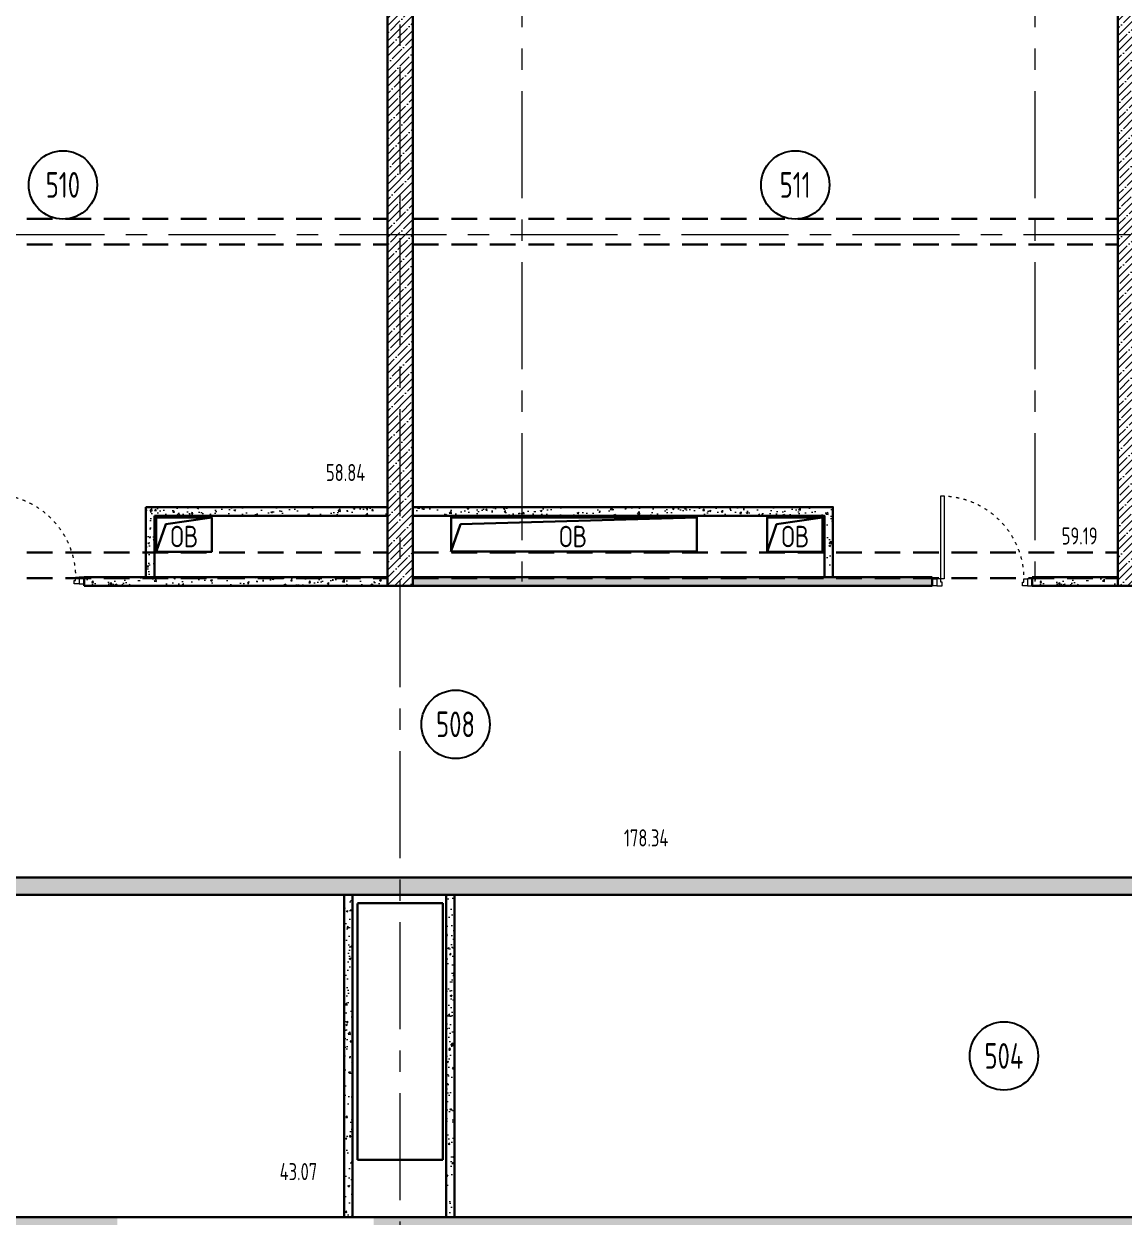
# Model space of a CAD drawing. Header units: millimetres. Extents: x -8689834 to 9419935, y 0 to 135940.
# Drawn here: x 359298 to 372167, y 71196 to 85151 of the extents above; entities that cross this region are included whole.
import ezdxf
from ezdxf import colors
from ezdxf.entities.mleader import LeaderData, LeaderLine
from ezdxf.enums import TextEntityAlignment as Align
from ezdxf.math import Vec2, Vec3

# ---------------------------------------------------------------- set-up
doc = ezdxf.new("R2010")
doc.units = ezdxf.units.MM
doc.header["$MEASUREMENT"] = 0
for name, pattern in [('ACAD_ISO03W100', [30, 12, -18]), ('ADSK_Штриховая_ш2 п1', [3, 2, -1]), ('CENTER', [2, 1.25, -0.25, 0.25, -0.25]), ('HIDDEN', [6, 4, -2])]:
    doc.linetypes.add(name, pattern=pattern)
doc.layers.get('0').update_dxf_attribs({"color": 250, "lineweight": 9})
for name, color, linetype, lineweight in [('АР_Двери', 175, 'Continuous', 18), ('АР_Маркер экспликации', 239, 'Continuous', 13), ('АР_Номер помещения', 1, 'Continuous', 25), ('АР_Оси', 7, 'Continuous', 9), ('АР_Отметки', 250, 'Continuous', 15), ('АР_Перегородки газоблок', 165, 'Continuous', 30), ('АР_Перегородки газоблок_Штрих', 165, 'Continuous', 5), ('АР_Помещения_площадь', 19, 'Continuous', 9), ('АР_Сущ Несущая стена', 216, 'Continuous', 30), ('АР_Утеплитель', 154, 'Continuous', 9), ('АР_Штриховка монолит', 250, 'Continuous', 9), ('М_проемы ОВ 4-5эт', 172, 'Continuous', 30)]:
    doc.layers.add(name, color=color, linetype=linetype, lineweight=lineweight)
doc.layers.add('АР_Отверстия', color=251, linetype='Continuous')
doc.layers.add('М_выходы на кровлю', color=1, linetype='Continuous')
doc.layers.add('Ригели', color=4, linetype='ADSK_Штриховая_ш2 п1', lineweight=30, true_color=0x00ffff)
doc.layers.get('0').freeze()
doc.styles.add('ICOCPEUR', font='isocpeur.ttf')
doc.styles.add('ISOCPEUR', font='isocpeur.ttf', dxfattribs={"width": 0.7})
doc.styles.get("Standard").update_dxf_attribs({"font": 'isocpeur.ttf', "width": 0.7})
pattern_1 = [(50, (0, 0), (215.178055, -18.82564), [22.5, -247.5]), (355, (0, 0), (-41.6254, 225.65764), [18, -198]), (100.451444, (17.93, -1.57), (173.55265, 206.832), [19.12206, -210.34263]), (46.1842, (0, 60), (320.1724, -49.65578), [33.75, -371.25]), (96.63564, (26.68, 55.86), (280.39858, 292.23558), [28.6831, -315.51413]), (351.18416, (0, 60), (280.39858, 292.23558), [27, -297]), (21, (30, 45), (179.072116, -120.78567), [22.5, -247.5]), (326, (30, 45), (72.9946, 217.54501), [18, -198]), (71.451445, (44.92, 34.93), (252.06671, 96.75935), [19.12206, -210.34263]), (37.5, (0, 0), (3.647957, 99.868156), [0, -195.6, 0, -201, 0, -198.75]), (7.5, (0, 0), (78.92086, 118.323514), [0, -114.6, 0, -191.1, 0, -75.75]), (327.5, (-66.9, 0), (160.14673, -6.766462), [0, -75, 0, -234, 0, -310.5]), (317.5, (-96.9, 0), (174.95585, 30.031495), [0, -97.5, 0, -155.4, 0, -220.5])]

# ---------------------------------------------------------------- blocks, each defined once
blk = doc.blocks.new('_DotSmall')
at = {"color": 0, "linetype": 'ByBlock', "const_width": 0.5}
blk.add_lwpolyline([(-0.0625, 0, 1), (0.0625, 0, 1)], format="xyb", close=True, dxfattribs=at)
blk = doc.blocks.new('*U567')
for points in [[(0, 0), (0, -80), (55, -80), (55, 0), (0, 0)], [(55, -80), (55, 0), (115, 0), (115, -40), (100, -40), (100, -80), (55, -80)], [(1115, -80), (1115, 0), (1055, 0), (1055, -40), (1070, -40), (1070, -80), (1115, -80)], [(1170, 0), (1170, -80), (1115, -80), (1115, 0), (1170, 0)]]:
    blk.add_lwpolyline(points)
blk.add_lwpolyline([(100, -80), (100, -1050), (140, -1050), (140, -80)], close=True)
at = {"linetype": 'ACAD_ISO03W100', "ltscale": 3}
blk.add_arc((100, -80), 970, 270, 0, dxfattribs=at)
blk = doc.blocks.new('*U1823')
at = {"layer": 'АР_Номер помещения', "color": 7}
blk.add_circle((-18535, 1519), 400, dxfattribs=at)
at = {"layer": 'АР_Номер помещения', "color": 7, "style": 'ISOCPEUR', "width": 0.7}
blk.add_attdef('НОМЕР_ПОМЕЩЕНИЯ', text='', height=300, dxfattribs=at).set_placement((-18535, 1519), align=Align.MIDDLE_CENTER)
at = {"layer": 'АР_Помещения_площадь', "color": 7, "lineweight": 30, "width": 0.7, "flags": 104}
blk.add_attdef('ИМЯ_ПОМЕЩЕНИЯ', text='', height=100, dxfattribs=at).set_placement((158, 1217), align=Align.MIDDLE_CENTER)
blk = doc.blocks.new('*U1824')
at = {"layer": 'АР_Номер помещения', "color": 7}
blk.add_circle((-19878, 1601), 400, dxfattribs=at)
at = {"layer": 'АР_Номер помещения', "color": 7, "style": 'ISOCPEUR', "width": 0.7}
blk.add_attdef('НОМЕР_ПОМЕЩЕНИЯ', text='', height=300, dxfattribs=at).set_placement((-19878, 1601), align=Align.MIDDLE_CENTER)
at = {"layer": 'АР_Помещения_площадь', "color": 7, "lineweight": 30, "width": 0.7, "flags": 104}
blk.add_attdef('ИМЯ_ПОМЕЩЕНИЯ', text='', height=100, dxfattribs=at).set_placement((158, 1217), align=Align.MIDDLE_CENTER)
blk = doc.blocks.new('*U1827')
at = {"layer": 'АР_Номер помещения', "color": 7}
blk.add_circle((3997, 5179), 400, dxfattribs=at)
at = {"layer": 'АР_Номер помещения', "color": 7, "style": 'ISOCPEUR', "width": 0.7}
blk.add_attdef('НОМЕР_ПОМЕЩЕНИЯ', text='', height=300, dxfattribs=at).set_placement((3997, 5179), align=Align.MIDDLE_CENTER)
at = {"layer": 'АР_Помещения_площадь', "color": 7, "lineweight": 30, "width": 0.7, "flags": 104}
blk.add_attdef('ИМЯ_ПОМЕЩЕНИЯ', text='', height=100, dxfattribs=at).set_placement((158, 1217), align=Align.MIDDLE_CENTER)
blk = doc.blocks.new('*U1829')
at = {"layer": 'АР_Номер помещения', "color": 7}
blk.add_circle((-13301, 403), 400, dxfattribs=at)
at = {"layer": 'АР_Номер помещения', "color": 7, "style": 'ISOCPEUR', "width": 0.7}
blk.add_attdef('НОМЕР_ПОМЕЩЕНИЯ', text='', height=300, dxfattribs=at).set_placement((-13301, 403), align=Align.MIDDLE_CENTER)
at = {"layer": 'АР_Помещения_площадь', "color": 7, "lineweight": 30, "width": 0.7, "flags": 104}
blk.add_attdef('ИМЯ_ПОМЕЩЕНИЯ', text='', height=100, dxfattribs=at).set_placement((158, 1217), align=Align.MIDDLE_CENTER)
blk = doc.blocks.new('*U1828')
at = {"layer": 'АР_Номер помещения', "color": 7}
blk.add_circle((-13301, 403), 400, dxfattribs=at)
at = {"layer": 'АР_Номер помещения', "color": 7, "style": 'ISOCPEUR', "width": 0.7}
blk.add_attdef('НОМЕР_ПОМЕЩЕНИЯ', text='', height=300, dxfattribs=at).set_placement((-13301, 403), align=Align.MIDDLE_CENTER)
at = {"layer": 'АР_Помещения_площадь', "color": 7, "lineweight": 30, "width": 0.7, "flags": 104}
blk.add_attdef('ИМЯ_ПОМЕЩЕНИЯ', text='', height=100, dxfattribs=at).set_placement((158, 1217), align=Align.MIDDLE_CENTER)

msp = doc.modelspace()

# ---------------------------------------------------------------- hatches: boundary and pattern name
at = {"layer": 'АР_Перегородки газоблок_Штрих', "ltscale": 100}
h = msp.add_hatch(dxfattribs=at)
h.set_pattern_fill('AR-CONC', color=256, scale=30)
h.set_pattern_definition([(50, (120997.43, 90), (215.17805, -18.82564), [22.5, -247.5]), (355, (120997.43, 90), (-41.6254, 225.65764), [18, -198]), (100.45144, (121015.36, 88.43), (173.55265, 206.832), [19.12206, -210.34263]), (46.1842, (120997.43, 150), (320.1724, -49.65578), [33.75, -371.25]), (96.63564, (121024.1, 145.86), (280.3986, 292.23558), [28.6831, -315.51413]), (351.18416, (120997.43, 150), (280.3986, 292.2356), [27, -297]), (21, (121027.43, 135), (179.07212, -120.78567), [22.5, -247.5]), (326, (121027.43, 135), (72.9946, 217.54501), [18, -198]), (71.451445, (121042.35, 124.93), (252.06671, 96.75935), [19.12206, -210.34263]), (37.5, (120997.43, 90), (3.647957, 99.868156), [0, -195.6, 0, -201, 0, -198.75]), (7.5, (120997.43, 90), (78.92086, 118.323514), [0, -114.6, 0, -191.1, 0, -75.75]), (327.5, (120930.53, 90), (160.14673, -6.766462), [0, -75, 0, -234, 0, -310.5]), (317.5, (120900.53, 90), (174.95585, 30.031495), [0, -97.5, 0, -155.4, 0, -220.5])])
h.paths.add_polyline_path([(363549.6, 79398.5), (363549.6, 79498.5), (360725.9, 79498.5), (360725.9, 78690.3), (360825.9, 78690.3), (360825.9, 79398.5)])
h = msp.add_hatch(dxfattribs=at)
h.set_pattern_fill('AR-CONC', color=256, scale=30)
h.set_pattern_definition([(50, (150275.87, 90), (215.17805, -18.82564), [22.5, -247.5]), (355, (150275.87, 90), (-41.6254, 225.65764), [18, -198]), (100.45144, (150293.8, 88.43), (173.55265, 206.832), [19.12206, -210.34263]), (46.1842, (150275.87, 150), (320.1724, -49.65578), [33.75, -371.25]), (96.63564, (150302.55, 145.86), (280.3986, 292.2356), [28.6831, -315.51413]), (351.18416, (150275.87, 150), (280.3986, 292.2356), [27, -297]), (21, (150305.87, 135), (179.07212, -120.78567), [22.5, -247.5]), (326, (150305.87, 135), (72.9946, 217.54501), [18, -198]), (71.45144, (150320.8, 124.93), (252.06671, 96.75935), [19.12206, -210.34263]), (37.5, (150275.87, 90), (3.647957, 99.868156), [0, -195.6, 0, -201, 0, -198.75]), (7.5, (150275.87, 90), (78.92086, 118.323514), [0, -114.6, 0, -191.1, 0, -75.75]), (327.5, (150208.97, 90), (160.14673, -6.766462), [0, -75, 0, -234, 0, -310.5]), (317.5, (150178.97, 90), (174.95585, 30.031495), [0, -97.5, 0, -155.4, 0, -220.5])])
h.paths.add_polyline_path([(368761, 79498.5), (363849.5, 79498.5), (363849.5, 79398.5), (368661, 79398.5), (368661, 78680.3), (368761, 78680.3)])
h.paths.add_polyline_path([(364097.6, 79488.5), (363849.5, 79388.5)], flags=16)
h = msp.add_hatch(dxfattribs=at)
h.set_pattern_fill('AR-CONC', color=256, scale=30)
h.set_pattern_definition([(50, (17422.5, 3584.68), (215.178055, -18.82564), [22.5, -247.5]), (355, (17422.5, 3584.68), (-41.6254, 225.65764), [18, -198]), (100.451444, (17440.43, 3583.11), (173.55265, 206.832), [19.12206, -210.34263]), (46.1842, (17422.5, 3644.68), (320.1724, -49.65578), [33.75, -371.25]), (96.63564, (17449.18, 3640.54), (280.39858, 292.23558), [28.6831, -315.51413]), (351.18416, (17422.5, 3644.68), (280.39858, 292.23558), [27, -297]), (21, (17452.5, 3629.68), (179.07212, -120.78567), [22.5, -247.5]), (326, (17452.5, 3629.68), (72.9946, 217.54501), [18, -198]), (71.451445, (17467.42, 3619.62), (252.06671, 96.75935), [19.12206, -210.34263]), (37.5, (17422.5, 3584.68), (3.647957, 99.868156), [0, -195.6, 0, -201, 0, -198.75]), (7.5, (17422.5, 3584.68), (78.92086, 118.323514), [0, -114.6, 0, -191.1, 0, -75.75]), (327.5, (17355.6, 3584.68), (160.14673, -6.766462), [0, -75, 0, -234, 0, -310.5]), (317.5, (17325.6, 3584.68), (174.95585, 30.031495), [0, -97.5, 0, -155.4, 0, -220.5])])
h.paths.add_polyline_path([(360002.1, 78580.3), (360002.1, 78700.3), (360002.1, 78700.3), (360002.1, 78580.3), (363549.5, 78580.3), (363549.7, 78680.3), (360002.1, 78680.3)])
h = msp.add_hatch(dxfattribs=at)
h.set_pattern_fill('AR-CONC', color=256, scale=30)
h.set_pattern_definition([(50, (21270, 3584.68), (215.178055, -18.82564), [22.5, -247.5]), (355, (21270, 3584.68), (-41.6254, 225.65764), [18, -198]), (100.451444, (21287.93, 3583.11), (173.55265, 206.832), [19.12206, -210.34263]), (46.1842, (21270, 3644.68), (320.1724, -49.65578), [33.75, -371.25]), (96.63564, (21296.68, 3640.54), (280.39858, 292.23558), [28.6831, -315.51413]), (351.18416, (21270, 3644.68), (280.39858, 292.23558), [27, -297]), (21, (21300, 3629.68), (179.07212, -120.78567), [22.5, -247.5]), (326, (21300, 3629.68), (72.9946, 217.54501), [18, -198]), (71.451445, (21314.92, 3619.62), (252.06671, 96.75935), [19.12206, -210.34263]), (37.5, (21270, 3584.68), (3.647957, 99.868156), [0, -195.6, 0, -201, 0, -198.75]), (7.5, (21270, 3584.68), (78.92086, 118.323514), [0, -114.6, 0, -191.1, 0, -75.75]), (327.5, (21203.1, 3584.68), (160.14673, -6.766462), [0, -75, 0, -234, 0, -310.5]), (317.5, (21173.1, 3584.68), (174.95585, 30.031495), [0, -97.5, 0, -155.4, 0, -220.5])])
h.paths.add_polyline_path([(363849.6, 78580.3), (363849.6, 78700.3), (363849.6, 78700.3), (363849.6, 78580.3), (369922.4, 78580.3), (369922.7, 78680.3), (363849.6, 78680.3)])
h = msp.add_hatch(dxfattribs=at)
h.set_pattern_fill('AR-CONC', color=256, scale=30)
h.set_pattern_definition([(50, (28512.92, 3584.68), (215.178055, -18.82564), [22.5, -247.5]), (355, (28512.92, 3584.68), (-41.6254, 225.65764), [18, -198]), (100.451444, (28530.85, 3583.11), (173.55265, 206.832), [19.12206, -210.34263]), (46.1842, (28512.92, 3644.68), (320.1724, -49.65578), [33.75, -371.25]), (96.63564, (28539.6, 3640.54), (280.39858, 292.23558), [28.6831, -315.51413]), (351.18416, (28512.92, 3644.68), (280.39858, 292.23558), [27, -297]), (21, (28542.92, 3629.68), (179.07212, -120.78567), [22.5, -247.5]), (326, (28542.92, 3629.68), (72.9946, 217.54501), [18, -198]), (71.451445, (28557.84, 3619.62), (252.06671, 96.75935), [19.12206, -210.34263]), (37.5, (28512.92, 3584.68), (3.647957, 99.868156), [0, -195.6, 0, -201, 0, -198.75]), (7.5, (28512.92, 3584.68), (78.92086, 118.323514), [0, -114.6, 0, -191.1, 0, -75.75]), (327.5, (28446.02, 3584.68), (160.14673, -6.766462), [0, -75, 0, -234, 0, -310.5]), (317.5, (28416.02, 3584.68), (174.95585, 30.031495), [0, -97.5, 0, -155.4, 0, -220.5])])
h.paths.add_polyline_path([(371092.5, 78580.3), (371092.5, 78680.3), (371092.5, 78580.3), (372094.5, 78580.3), (372094.7, 78680.3), (371092.5, 78680.3)])
h = msp.add_hatch(dxfattribs=at)
h.set_pattern_fill('AR-CONC', color=256, scale=30)
h.set_pattern_definition(pattern_1)
h.paths.add_polyline_path([(363043.1, 71195.7), (363143, 71195.7), (363143.2, 74965.7), (363043.1, 74965.7)])
h = msp.add_hatch(dxfattribs=at)
h.set_pattern_fill('AR-CONC', color=256, scale=30)
h.set_pattern_definition([(50, (18932.51, -1199.96), (215.178055, -18.82564), [22.5, -247.5]), (355, (18932.5, -1199.96), (-41.6254, 225.65764), [18, -198]), (100.451444, (18950.44, -1201.53), (173.55265, 206.832), [19.12206, -210.34263]), (46.1842, (18932.5, -1139.96), (320.1724, -49.65578), [33.75, -371.25]), (96.63564, (18959.2, -1144.1), (280.39858, 292.23558), [28.6831, -315.51413]), (351.18416, (18932.5, -1139.96), (280.39858, 292.23558), [27, -297]), (21, (18962.51, -1154.96), (179.07212, -120.78567), [22.5, -247.5]), (326, (18962.5, -1154.96), (72.9946, 217.54501), [18, -198]), (71.451445, (18977.43, -1165.03), (252.06671, 96.75935), [19.12206, -210.34263]), (37.5, (18932.51, -1199.96), (3.647957, 99.868156), [0, -195.6, 0, -201, 0, -198.75]), (7.5, (18932.51, -1199.96), (78.92086, 118.323514), [0, -114.6, 0, -191.1, 0, -75.75]), (327.5, (18865.61, -1199.96), (160.14673, -6.766462), [0, -75, 0, -234, 0, -310.5]), (317.5, (18835.61, -1199.96), (174.95585, 30.031495), [0, -97.5, 0, -155.4, 0, -220.5])])
h.paths.add_polyline_path([(364237.1, 71195.7), (364337, 71195.7), (364337.2, 74965.7), (364237.1, 74965.7)])
h = msp.add_hatch(dxfattribs=at)
h.set_pattern_fill('AR-CONC', color=256, scale=30)
h.set_pattern_definition(pattern_1)
h.paths.add_polyline_path([(350674.6, 71195.7), (350674.6, 70995.7), (360391.6, 70995.7), (360391.6, 71195.7)])
at = {"layer": 'АР_Утеплитель', "ltscale": 100}
h = msp.add_hatch(dxfattribs=at)
h.set_pattern_fill('ANSI37', color=256, scale=700)
h.set_pattern_definition([(45, (-615542.02, 104359.21), (-61.871843, 61.871843), []), (135, (-615542.02, 104359.21), (-61.871843, -61.871843), [])])
edge = h.paths.add_edge_path(flags=17)
edge.add_line((376939.6, 63505.8), (377089.6, 63505.8))
edge.add_line((377089.6, 63505.8), (377089.6, 66645.7))
edge.add_line((377089.6, 66645.7), (368554.3, 66645.7))
edge.add_arc((363742.1, 66559.2), 4812.9, -3.73457, 1.02993, ccw=False)
edge.add_line((368544.9, 66245.7), (368695.3, 66245.7))
edge.add_arc((363905.3, 66542.7), 4799.2, 356.45146, 359.43836)
edge.add_line((368704.3, 66495.7), (376939.6, 66495.7))
edge.add_line((376939.6, 66495.7), (376939.6, 63505.8))
h.paths.add_polyline_path([(380769.6, 61305.7), (380769.6, 61455.7), (377089.6, 61455.7), (377089.6, 63505.8), (376939.6, 63505.8), (376939.6, 61305.7)], flags=17)
h.paths.add_polyline_path([(380769.6, 61455.7), (380769.6, 61305.7), (384819.6, 61305.7), (384819.6, 54955.7), (398219.6, 54955.7), (398219.6, 64965.7), (391869.6, 64965.7), (391869.6, 82835.7), (381369.6, 82835.7), (381369.6, 86800.7), (346269.6, 86800.7), (346269.6, 82835.7), (341444.4, 82835.7), (341444.4, 82685.7), (346419.6, 82685.7), (346419.6, 86650.7), (381219.6, 86650.7), (381219.6, 82685.7), (391719.6, 82685.7), (391719.6, 64815.7), (398069.6, 64815.7), (398069.6, 55105.7), (384969.6, 55105.7), (384969.6, 61455.7)])
at = {"layer": 'АР_Штриховка монолит', "ltscale": 100}
h = msp.add_hatch(dxfattribs=at)
h.set_pattern_fill('ANSI35', color=256, scale=500)
h.paths.add_polyline_path([(363849.6, 86350.7), (363549.7, 86350.7), (363549.7, 78580.3), (363849.6, 78580.3)])
h = msp.add_hatch(dxfattribs=at)
h.set_pattern_fill('ANSI35', color=256, scale=500)
h.paths.add_polyline_path([(372394.6, 86350.7), (372094.6, 86350.7), (372094.6, 78590.3), (372394.6, 78590.3)])
h = msp.add_hatch(dxfattribs=at)
h.set_pattern_fill('ANSI35', color=256, scale=500)
h.set_pattern_definition([(45, (-3240.6, 3970), (-88.388348, 88.388348), []), (45, (-3152.21, 3970), (-88.388348, 88.388348), [156.25, -31.25, 0, -31.25])])
h.paths.add_polyline_path([(375450.2, 75165.7), (357144, 75167), (357144, 74965.7), (375450.2, 74965.7)])
h = msp.add_hatch(dxfattribs=at)
h.set_pattern_fill('ANSI35', color=256, scale=500)
h.paths.add_polyline_path([(384969.7, 61655.7), (381119.6, 61655.7), (381119.6, 70355.7), (380919.7, 70355.7), (380919.7, 61655.7), (380769.6, 61655.8), (380769.6, 61455.7), (380769.6, 61655.8), (377289.7, 61655.7), (377289.7, 61805.8), (377289.7, 63505.8), (377289.6, 68170.7), (377089.6, 68170.7), (377089.6, 69670.7), (377289.6, 69670.7), (377289.6, 70995.7), (378479.6, 70995.7), (380499.5, 70995.7), (380919.6, 70995.7), (380919.6, 70355.7), (381119.7, 70355.7), (381119.6, 72275.7), (380919.6, 72275.7), (380919.7, 71195.7), (378479.6, 71195.7), (378479.6, 70995.7), (378479.6, 71195.7), (378479.6, 71195.7), (378479.6, 70995.7), (380339.5, 70995.7), (378479.6, 70995.7), (379649.6, 70995.7), (379649.6, 71195.7), (378479.6, 71195.7), (377289.6, 71195.7), (377089.6, 71195.7), (363391.6, 71195.7), (363391.6, 70995.7), (377089.7, 70995.7), (377089.7, 69670.7), (377089.7, 68170.7), (377089.7, 61805.8), (377289.6, 61805.8), (377089.7, 61805.8), (377089.7, 61455.7), (377439.6, 61455.7), (380769.6, 61455.7), (384969.7, 61455.7)])

# ---------------------------------------------------------------- linework, layer by layer
at = {"layer": 'АР_Оси', "linetype": 'CENTER', "ltscale": 1000}
for p, q in [((365124.6, 134363.2), (365124.6, 78630.8)), ((371124.6, 134363.2), (371124.6, 78630.8)), ((363699.6, 53394.4), (363699.6, 87701.9)), ((316990.9, 82685.7), (400588, 82685.7)), ((316990.9, 75165.7), (400588, 75165.7)), ((357144, 75165.7), (375450.2, 75165.7))]:
    msp.add_line(p, q, dxfattribs=at)
at = {"layer": 'АР_Перегородки газоблок', "ltscale": 100}
for p, q in [((363549.6, 79498.5), (360725.9, 79498.5)), ((360725.9, 79498.5), (360725.9, 78680.3)), ((360825.9, 78680.3), (360825.9, 79398.5)), ((360825.9, 79398.5), (363549.6, 79398.5))]:
    msp.add_line(p, q, dxfattribs=at)
for points in [[(363849.5, 79498.5), (368761, 79498.5), (368761, 78680.3)], [(368661, 78680.3), (368661, 79398.5), (363849.5, 79398.5)], [(360002.1, 78580.3), (360002.1, 78680.3)], [(360002.1, 78680.3), (363549.6, 78680.3)], [(363549.6, 78580.3), (360002.1, 78580.3)], [(363849.6, 78680.3), (369922.5, 78680.3)], [(369922.5, 78580.3), (363849.6, 78580.3)], [(369922.5, 78680.3), (369922.5, 78580.3)], [(371092.5, 78580.3), (371092.5, 78680.3)], [(371092.5, 78680.3), (372094.6, 78680.3)], [(372094.6, 78580.3), (371092.5, 78580.3)], [(363043.1, 74965.7), (363043.1, 71195.7)], [(363143.1, 74965.7), (363143.1, 71195.7)], [(364237.1, 74965.7), (364237.1, 71195.7)], [(364337.1, 74965.7), (364337.1, 71195.7)]]:
    msp.add_lwpolyline(points, dxfattribs=at)
at = {"layer": 'АР_Сущ Несущая стена', "ltscale": 100}
for p, q in [((363549.6, 86350.7), (363549.6, 78580.3)), ((363849.6, 86350.7), (363849.5, 78580.3)), ((372094.6, 86350.7), (372094.6, 78590.3)), ((363549.6, 78580.3), (363849.6, 78580.3)), ((372094.6, 78580.3), (372394.6, 78580.3)), ((357144, 75165.7), (375450.2, 75165.7)), ((357144, 74965.7), (375450.2, 74965.7)), ((350674.6, 71195.8), (378479.6, 71195.7))]:
    msp.add_line(p, q, dxfattribs=at)
at = {"layer": 'М_выходы на кровлю', "color": 1, "linetype": 'HIDDEN', "lineweight": 30}
msp.add_lwpolyline([(364199.7, 71865.7), (363199.5, 71865.7), (363199.5, 74865.7), (364199.7, 74865.7)], close=True, dxfattribs=at)
at = {"layer": 'М_проемы ОВ 4-5эт'}
for points in [[(360845.6, 78977.5), (360957.5, 79298.5), (361496, 79378.5)], [(364294.2, 78977.5), (364406.1, 79298.5), (367169.5, 79378.5)], [(367990.6, 78977.5), (368102.5, 79298.5), (368641, 79377.5)]]:
    msp.add_lwpolyline(points, dxfattribs=at)
for points in [[(360845.9, 78977.5), (361496, 78977.5), (361496, 79377.5), (360845.9, 79377.5)], [(364294.5, 78978.5), (367169.5, 78978.5), (367169.5, 79378.5), (364294.5, 79378.5)], [(367990.9, 78977.5), (368641, 78977.5), (368641, 79377.5), (367990.9, 79377.5)]]:
    msp.add_lwpolyline(points, close=True, dxfattribs=at)
at = {"layer": 'Ригели', "color": 6, "linetype": 'ADSK_Штриховая_ш2 п1', "lineweight": 30, "ltscale": 150}
for p, q in [((355284.6, 82870.1), (363549.6, 82870.1)), ((363849.6, 82870.1), (372094.6, 82870.1)), ((355284.6, 82570.1), (363549.6, 82570.1)), ((363849.6, 82570.1), (372094.6, 82570.1)), ((355284.6, 78970.1), (363549.6, 78970.1)), ((363849.5, 78970.1), (372094.6, 78970.1)), ((355284.6, 78670.1), (363549.6, 78670.1)), ((363849.5, 78670.1), (372094.6, 78670.1))]:
    msp.add_line(p, q, dxfattribs=at)

# ---------------------------------------------------------------- block references
at = {"layer": 'АР_Двери', "xscale": -1, "rotation": 180}
for p in [(358832.1, 78600.3), (369922.5, 78580.3)]:
    msp.add_blockref('*U567', p, dxfattribs=at)
at = {"layer": 'АР_Маркер экспликации', "color": 7}
ref = msp.add_blockref('*U1829', (373056.2, 82864.6), dxfattribs=at)
ref.add_attrib('НОМЕР_ПОМЕЩЕНИЯ', '510', dxfattribs={"layer": 'АР_Номер помещения', "color": 7, "height": 300, "style": 'ISOCPEUR', "width": 0.7}).set_placement((359754.9, 83267.3), align=Align.MIDDLE_CENTER)
ref.add_attrib('ПЛОЩАДЬ_ПОМЕЩЕНИЯ', '58.84', dxfattribs={"layer": 'АР_Помещения_площадь', "color": 7, "height": 200, "style": 'ISOCPEUR', "width": 0.7}).set_placement((363291.4, 79903.7), align=Align.MIDDLE_RIGHT)
ref = msp.add_blockref('*U1828', (381621.2, 82864.4), dxfattribs=at)
ref.add_attrib('НОМЕР_ПОМЕЩЕНИЯ', '511', dxfattribs={"layer": 'АР_Номер помещения', "color": 7, "height": 300, "style": 'ISOCPEUR', "width": 0.7}).set_placement((368319.9, 83267.1), align=Align.MIDDLE_CENTER)
ref.add_attrib('ПЛОЩАДЬ_ПОМЕЩЕНИЯ', '59.19', dxfattribs={"layer": 'АР_Помещения_площадь', "color": 7, "height": 200, "style": 'ISOCPEUR', "width": 0.7}).set_placement((371856.4, 79161.8), align=Align.MIDDLE_RIGHT)
ref = msp.add_blockref('*U1827', (360351.2, 71779.6), dxfattribs=at)
ref.add_attrib('НОМЕР_ПОМЕЩЕНИЯ', '508', dxfattribs={"layer": 'АР_Номер помещения', "color": 7, "height": 300, "style": 'ISOCPEUR', "width": 0.7}).set_placement((364347.7, 76958.9), align=Align.MIDDLE_CENTER)
ref.add_attrib('ПЛОЩАДЬ_ПОМЕЩЕНИЯ', '178.34', dxfattribs={"layer": 'АР_Помещения_площадь', "color": 7, "height": 200, "style": 'ISOCPEUR', "width": 0.7}).set_placement((366836.2, 75630.5), align=Align.MIDDLE_RIGHT)
ref = msp.add_blockref('*U1824', (390638.6, 71479.6), dxfattribs=at)
ref.add_attrib('НОМЕР_ПОМЕЩЕНИЯ', '504', dxfattribs={"layer": 'АР_Номер помещения', "color": 7, "height": 300, "style": 'ISOCPEUR', "width": 0.7}).set_placement((370760.9, 73080.7), align=Align.MIDDLE_CENTER)
ref.add_attrib('ПЛОЩАДЬ_ПОМЕЩЕНИЯ', '44.09', dxfattribs={"layer": 'АР_Помещения_площадь', "color": 7, "height": 200, "style": 'ISOCPEUR', "width": 0.7}).set_placement((376815.6, 71721.7), align=Align.MIDDLE_RIGHT)
ref = msp.add_blockref('*U1823', (376976.1, 71479.6), dxfattribs=at)
ref.add_attrib('НОМЕР_ПОМЕЩЕНИЯ', '503', dxfattribs={"layer": 'АР_Номер помещения', "color": 7, "height": 300, "style": 'ISOCPEUR', "width": 0.7}).set_placement((358441.6, 72998.5), align=Align.MIDDLE_CENTER)
ref.add_attrib('ПЛОЩАДЬ_ПОМЕЩЕНИЯ', '43.07', dxfattribs={"layer": 'АР_Помещения_площадь', "color": 7, "height": 200, "style": 'ISOCPEUR', "width": 0.7}).set_placement((362729, 71727.7), align=Align.MIDDLE_RIGHT)

# ---------------------------------------------------------------- texts
at = {"layer": 'АР_Отверстия', "ltscale": 100, "char_height": 250, "attachment_point": 5, "line_spacing_factor": 0.7, "style": 'ICOCPEUR'}
for insert in [(361173.9, 79155.1), (365721.5, 79155.1), (368319.8, 79155.1)]:
    msp.add_mtext('\\A1;{\\W0.8;ОВ}', dxfattribs=dict(at, insert=insert))

# ---------------------------------------------------------------- leaders
at = {"layer": 'АР_Отметки'}
ml = msp.add_multileader_mtext('Standard', dxfattribs=at)
ml.set_content('Л.4', color=256, style='ISOCPEUR')
ml.set_leader_properties(color=256, linetype='Continuous', lineweight=-1)
ml.set_arrow_properties(name='DOTSMALL')
ml.build(insert=Vec2(0, 0))
ml.multileader.update_dxf_attribs({"has_text_frame": 1, "text_left_attachment_type": 4, "text_right_attachment_type": 4, "dogleg_length": 100, "arrow_head_size": 180})
ctx = ml.context
ctx.base_point, ctx.char_height, ctx.arrow_head_size, ctx.landing_gap_size, ctx.plane_origin = Vec3(492034.9, 129862.6), 250, 180, 50, Vec3(520155.4, 117704.9)
ctx.left_attachment, ctx.right_attachment = 4, 4
notes = []
notes.append((ctx, [(0, (0, 0, 0), (0, 0), (1, 0), 1, [])]))
ctx.mtext.insert, ctx.mtext.width, ctx.mtext.line_spacing_style, ctx.mtext.flow_direction = Vec3(492084.9, 130195.9), 852.697, 2, 5
ml = msp.add_multileader_mtext('Standard', dxfattribs=at)
ml.set_content('+13,700', color=256, style='ISOCPEUR')
ml.set_leader_properties(color=256, linetype='Continuous', lineweight=-1)
ml.set_arrow_properties(name='DOTSMALL')
ml.build(insert=Vec2(0, 0))
ml.multileader.update_dxf_attribs({"has_text_frame": 1, "text_left_attachment_type": 4, "text_right_attachment_type": 4, "dogleg_length": 100, "arrow_head_size": 180})
ctx = ml.context
ctx.base_point, ctx.char_height, ctx.arrow_head_size, ctx.landing_gap_size, ctx.plane_origin = Vec3(383897.4, 81208.7), 250, 180, 50, Vec3(383648, 80547.8)
ctx.left_attachment, ctx.right_attachment = 4, 4
notes.append((ctx, [(0, (0, 0, 0), (0, 0), (1, 0), 1, [])]))
ctx.mtext.insert, ctx.mtext.width, ctx.mtext.line_spacing_style, ctx.mtext.flow_direction = Vec3(383947.4, 81542), 852.697, 2, 5
ml = msp.add_multileader_mtext('Standard', dxfattribs=at)
ml.set_content('Л.1', color=256, style='ISOCPEUR')
ml.set_leader_properties(color=256, linetype='Continuous', lineweight=-1)
ml.set_arrow_properties(name='DOTSMALL')
ml.build(insert=Vec2(0, 0))
ml.multileader.update_dxf_attribs({"has_text_frame": 1, "text_left_attachment_type": 4, "text_right_attachment_type": 4, "dogleg_length": 100, "arrow_head_size": 180})
ctx = ml.context
ctx.base_point, ctx.char_height, ctx.arrow_head_size, ctx.landing_gap_size, ctx.plane_origin = Vec3(381637, 80989.8, 0), 250, 180, 50, Vec3(368740.9, 68449, 0)
ctx.left_attachment, ctx.right_attachment = 4, 4
notes.append((ctx, [(0, (0, 0, 0), (0, 0), (1, 0), 1, [])]))
ctx.mtext.insert, ctx.mtext.width, ctx.mtext.line_spacing_style, ctx.mtext.flow_direction = Vec3(381687, 81323.1, 0), 852.697, 2, 5
ml = msp.add_multileader_mtext('Standard', dxfattribs=at)
ml.set_content('+19,400', color=256, style='ISOCPEUR')
ml.set_leader_properties(color=256, linetype='Continuous', lineweight=-1)
ml.set_arrow_properties(name='DOTSMALL')
ml.build(insert=Vec2(0, 0))
ml.multileader.update_dxf_attribs({"has_text_frame": 1, "text_left_attachment_type": 4, "text_right_attachment_type": 4, "dogleg_length": 100, "arrow_head_size": 180})
ctx = ml.context
ctx.base_point, ctx.char_height, ctx.arrow_head_size, ctx.landing_gap_size, ctx.plane_origin = Vec3(522386.5, 76516.7), 250, 180, 50, Vec3(522305.1, 74806)
ctx.left_attachment, ctx.right_attachment = 4, 4
notes.append((ctx, [(0, (0, 0, 0), (0, 0), (1, 0), 1, [])]))
ctx.mtext.insert, ctx.mtext.width, ctx.mtext.defined_height, ctx.mtext.line_spacing_style, ctx.mtext.flow_direction = Vec3(522436.5, 76850), 696.035, 776.5, 2, 5
ml = msp.add_multileader_mtext('Standard', dxfattribs=at)
ml.set_content('+19,400', color=256, style='ISOCPEUR')
ml.set_leader_properties(color=256, linetype='Continuous', lineweight=-1)
ml.set_arrow_properties(name='DOTSMALL')
ml.build(insert=Vec2(0, 0))
ml.multileader.update_dxf_attribs({"has_text_frame": 1, "text_left_attachment_type": 4, "text_right_attachment_type": 4, "dogleg_length": 100, "arrow_head_size": 180})
ctx = ml.context
ctx.base_point, ctx.char_height, ctx.arrow_head_size, ctx.landing_gap_size, ctx.plane_origin = Vec3(480510.6, 76415.4), 250, 180, 50, Vec3(480513.6, 74228)
ctx.left_attachment, ctx.right_attachment = 4, 4
notes.append((ctx, [(0, (0, 0, 0), (0, 0), (1, 0), 1, [])]))
ctx.mtext.insert, ctx.mtext.width, ctx.mtext.defined_height, ctx.mtext.line_spacing_style, ctx.mtext.flow_direction = Vec3(480560.6, 76748.7), 696.035, 776.5, 2, 5
ml = msp.add_multileader_mtext('Standard', dxfattribs=at)
ml.set_content('+15,850', color=256, style='ISOCPEUR')
ml.set_leader_properties(color=256, linetype='Continuous', lineweight=-1)
ml.set_arrow_properties(name='DOTSMALL')
ml.build(insert=Vec2(0, 0))
ml.multileader.update_dxf_attribs({"has_text_frame": 1, "text_left_attachment_type": 4, "text_right_attachment_type": 4, "dogleg_length": 100, "arrow_head_size": 180})
ctx = ml.context
ctx.base_point, ctx.char_height, ctx.arrow_head_size, ctx.landing_gap_size, ctx.plane_origin = Vec3(381319.9, 75537.4), 250, 180, 50, Vec3(382244.9, 73193.8)
ctx.left_attachment, ctx.right_attachment = 4, 4
notes.append((ctx, [(0, (0, 0, 0), (0, 0), (1, 0), 1, [])]))
ctx.mtext.insert, ctx.mtext.width, ctx.mtext.line_spacing_style, ctx.mtext.flow_direction = Vec3(381369.9, 75870.8), 852.697, 2, 5
for ctx, leaders in notes:
    for number, flags, end, landing, length, lines in leaders:
        leader = LeaderData()
        leader.index, (leader.has_last_leader_line, leader.has_dogleg_vector, leader.attachment_direction) = number, flags
        leader.last_leader_point, leader.dogleg_vector, leader.dogleg_length = Vec3(end), Vec3(landing), length
        for number, points, colour, breaks in lines:
            line = LeaderLine()
            line.index, line.vertices, line.color, line.breaks = number, Vec3.list(points), colors.encode_raw_color(colour), breaks
            leader.lines.append(line)
        ctx.leaders.append(leader)

doc.saveas('drawing.dxf')
